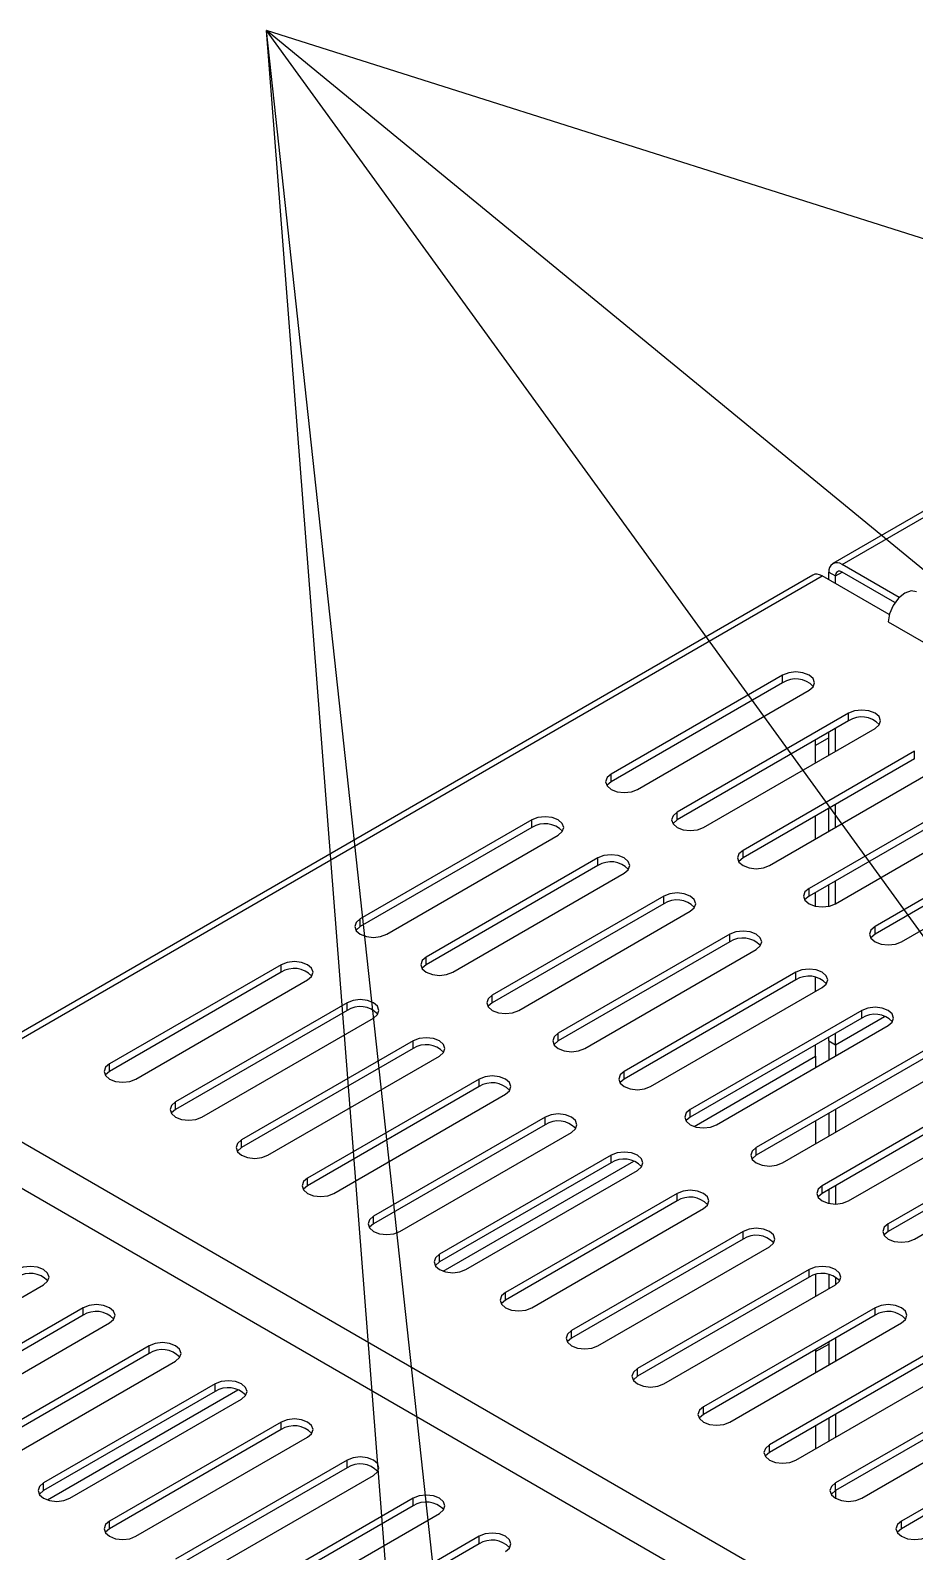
# Model space of a CAD drawing. Extents: x 0 to 841, y 0 to 594.
# Drawn here: x 108.7 to 156.1, y 172.4 to 253.9 of the extents above; entities that cross this region are included whole.
import ezdxf

# ---------------------------------------------------------------- set-up
doc = ezdxf.new("R2010")
doc.units = 0
doc.layers.get('0').update_dxf_attribs({"linetype": 'CONTINUOUS'})
doc.layers.add('FORMAT', color=7, linetype='CONTINUOUS')
doc.dimstyles.new('SLDDIMSTYLE5', dxfattribs={"dimtxt": 5.9944, "dimasz": 5.9944, "dimexe": 0, "dimexo": 0.0625, "dimgap": 1.4986, "dimtad": 0, "dimtih": 1, "dimtoh": 1, "dimdec": 0, "dimzin": 0, "dimtxsty": 'STANDARD', "dimblk1": 'CLOSED', "dimblk2": 'CLOSED', "dimsah": 1, "dimcen": 0.09, "dimazin": 3, "dimtfac": 1, "dimtdec": 0, "dimtofl": 0, "dimtmove": 0, "dimatfit": 3, "dimtolj": 1, "dimtzin": 0})

# ---------------------------------------------------------------- blocks, each defined once
blk = doc.blocks.new('_CLOSED')
at = {"color": 0, "linetype": 'BYBLOCK'}
for p, q in [((-1, 0.166667), (0, 0)), ((-1, 0.166667), (-1, -0.166667)), ((0, 0), (-1, -0.166667)), ((0, 0), (-1, 0))]:
    blk.add_line(p, q, dxfattribs=at)

msp = doc.modelspace()

# ---------------------------------------------------------------- linework, layer by layer
at = {"color": 7, "linetype": 'CONTINUOUS'}
for p, q in [((182.4633, 243.1137), (151.7042, 225.3568)), ((152.2041, 225.3073), (182.9633, 243.0642)), ((151.497, 224.899), (151.8506, 224.6949)), ((151.497, 224.4909), (151.497, 224.899)), ((151.8506, 224.6949), (152.2041, 224.8991)), ((155.262, 223.5421), (152.2041, 225.3073)), ((155.0325, 223.2663), (152.2041, 224.8991)), ((150.6435, 224.7445), (102.2067, 196.7826)), ((102.7066, 196.733), (151.1435, 224.695)), ((154.7317, 222.6236), (151.1435, 224.695)), ((151.8506, 224.2868), (151.8506, 224.6949)), ((154.679, 222.2458), (295.3932, 141.0132)), ((149.0221, 219.3884), (139.8298, 214.0817)), ((149.0221, 218.9801), (149.0221, 219.3884)), ((149.0221, 218.9801), (139.8298, 213.6734)), ((141.244, 213.2653), (150.4364, 218.572)), ((152.5577, 217.3474), (143.3653, 212.0407)), ((152.5577, 216.9391), (143.3653, 211.6324)), ((152.5577, 216.9391), (152.5577, 217.3474)), ((144.7795, 211.2243), (153.9719, 216.5309)), ((151.497, 216.0191), (150.7899, 215.6109)), ((150.7899, 214.694), (150.7899, 215.9186)), ((151.497, 215.1022), (151.497, 216.3268)), ((151.8506, 215.3063), (151.8506, 216.5309)), ((156.0932, 215.3063), (146.9008, 209.9997)), ((156.0932, 214.8981), (156.0932, 215.3063)), ((156.0932, 214.8981), (146.9008, 209.5914)), ((148.315, 209.1833), (157.5074, 214.4899)), ((139.8298, 213.6734), (139.8298, 214.0817)), ((159.6287, 213.2653), (150.4364, 207.9587)), ((159.6287, 212.857), (150.4364, 207.5504)), ((143.3653, 211.6324), (143.3653, 212.0407)), ((150.7899, 210.612), (150.7899, 211.8365)), ((151.497, 211.0202), (151.497, 212.2447)), ((151.8506, 207.1423), (161.043, 212.4489)), ((151.8506, 211.2243), (151.8506, 212.4488)), ((135.5871, 211.6325), (126.3947, 206.3258)), ((135.5871, 211.2242), (126.3947, 205.9176)), ((135.5871, 211.2242), (135.5871, 211.6325)), ((163.1643, 211.2243), (153.9719, 205.9176)), ((127.8089, 205.5094), (137.0013, 210.8161)), ((163.1643, 210.816), (153.9719, 205.5094)), ((155.3861, 205.1012), (164.5785, 210.4079)), ((139.1226, 209.5915), (129.9303, 204.2848)), ((139.1226, 209.1832), (139.1226, 209.5915)), ((146.9008, 209.5914), (146.9008, 209.9997)), ((139.1226, 209.1832), (129.9303, 203.8766)), ((131.3445, 203.4684), (140.5369, 208.7751)), ((150.4364, 207.5504), (150.4364, 207.9587)), ((150.7899, 207.0105), (150.7899, 207.7545)), ((151.497, 207.0105), (151.497, 208.1627)), ((151.8506, 207.1423), (151.8506, 208.3668)), ((142.6582, 207.5505), (133.4658, 202.2438)), ((142.6582, 207.1422), (133.4658, 201.8355)), ((142.6582, 207.1422), (142.6582, 207.5505)), ((126.3947, 205.9176), (126.3947, 206.3258)), ((134.88, 201.4274), (144.0724, 206.734)), ((146.1937, 205.5094), (137.0013, 200.2028)), ((146.1937, 205.1012), (146.1937, 205.5094)), ((153.9719, 205.5094), (153.9719, 205.9176)), ((146.1937, 205.1012), (137.0013, 199.7945)), ((138.4155, 199.3864), (147.6079, 204.693)), ((122.1521, 203.8766), (112.9597, 198.57)), ((122.1521, 203.4683), (122.1521, 203.8766)), ((129.9303, 203.8766), (129.9303, 204.2848)), ((122.1521, 203.4683), (112.9597, 198.1617)), ((114.3739, 197.7536), (123.5663, 203.0602)), ((149.7292, 203.4684), (140.5369, 198.1618)), ((149.7292, 203.0601), (140.5369, 197.7535)), ((149.7292, 203.0601), (149.7292, 203.4684)), ((150.7899, 202.4479), (150.7899, 203.1919)), ((133.4658, 201.8355), (133.4658, 202.2438)), ((141.9511, 197.3454), (151.1435, 202.652)), ((125.6876, 201.8356), (116.4952, 196.5289)), ((125.6876, 201.4273), (116.4952, 196.1207)), ((125.6876, 201.4273), (125.6876, 201.8356)), ((153.2648, 201.4274), (144.0724, 196.1207)), ((153.2648, 201.0191), (153.2648, 201.4274)), ((117.9094, 195.7125), (127.1018, 201.0192)), ((153.2648, 201.0191), (144.0724, 195.7125)), ((145.4866, 195.3043), (154.679, 200.611)), ((151.8506, 199.5863), (154.4843, 201.1067)), ((151.8506, 199.5863), (154.4843, 201.1067)), ((129.2232, 199.7946), (120.0308, 194.4879)), ((129.2232, 199.3863), (129.2232, 199.7946)), ((137.0013, 199.7945), (137.0013, 200.2028)), ((151.497, 199.7904), (151.497, 199.9986)), ((151.497, 199.7904), (151.497, 198.7741)), ((151.497, 199.7904), (151.8506, 199.5863)), ((151.497, 199.7904), (151.8506, 199.5863)), ((151.8506, 199.5863), (151.8506, 200.2027)), ((129.2232, 199.3863), (120.0308, 194.0797)), ((121.445, 193.6715), (130.6374, 198.9782)), ((144.2762, 195.2137), (150.7899, 198.974)), ((144.2762, 195.2137), (150.7899, 198.974)), ((156.8003, 199.3864), (147.6079, 194.0797)), ((156.8003, 198.9781), (147.6079, 193.6715)), ((150.7899, 198.974), (150.7899, 199.5904)), ((150.7899, 198.974), (150.7899, 198.3659)), ((151.8506, 199.5863), (151.8506, 198.9782)), ((112.9597, 198.1617), (112.9597, 198.57)), ((140.5369, 197.7535), (140.5369, 198.1618)), ((149.0221, 193.2633), (158.2145, 198.57)), ((132.7587, 197.7536), (123.5663, 192.4469)), ((132.7587, 197.3453), (123.5663, 192.0386)), ((132.7587, 197.3453), (132.7587, 197.7536)), ((160.3359, 197.3454), (151.1435, 192.0387)), ((116.4952, 196.1207), (116.4952, 196.5289)), ((124.9805, 191.6305), (134.1729, 196.9371)), ((160.3359, 196.9371), (151.1435, 191.6304)), ((152.5577, 191.2223), (161.7501, 196.5289)), ((136.2942, 195.7125), (127.1018, 190.4059)), ((136.2942, 195.3043), (136.2942, 195.7125)), ((144.0724, 195.7125), (144.0724, 196.1207)), ((151.497, 195.9166), (151.497, 194.692)), ((151.8506, 196.1207), (151.8506, 194.8961)), ((247.4046, 114.0317), (106.6904, 195.2643)), ((136.2942, 195.3043), (127.1018, 189.9976)), ((128.516, 189.5895), (137.7084, 194.8961)), ((150.7899, 195.5084), (150.7899, 194.2838)), ((163.8714, 195.3043), (154.679, 189.9977)), ((163.8714, 194.8961), (154.679, 189.5894)), ((120.0308, 194.0797), (120.0308, 194.4879)), ((147.6079, 193.6715), (147.6079, 194.0797)), ((156.0932, 189.1813), (165.2856, 194.4879)), ((105.1815, 193.6715), (245.8958, 112.4389)), ((139.8298, 193.6715), (130.6374, 188.3649)), ((139.8298, 193.2632), (130.6374, 187.9566)), ((130.8412, 187.4578), (141.0492, 193.3508)), ((130.8412, 187.4578), (141.0492, 193.3508)), ((139.8298, 193.2632), (139.8298, 193.6715)), ((123.5663, 192.0386), (123.5663, 192.4469)), ((132.0516, 187.5485), (141.244, 192.8551)), ((143.3653, 191.6305), (134.1729, 186.3238)), ((143.3653, 191.2222), (143.3653, 191.6305)), ((151.1435, 191.6304), (151.1435, 192.0387)), ((151.497, 191.8345), (151.497, 191.0905)), ((151.8506, 192.0386), (151.8506, 191.0532)), ((143.3653, 191.2222), (134.1729, 185.9156)), ((135.5871, 185.5074), (144.7795, 190.8141)), ((127.1018, 189.9976), (127.1018, 190.4059)), ((154.679, 189.5894), (154.679, 189.9977)), ((146.9008, 189.5895), (137.7084, 184.2828)), ((146.9008, 189.1812), (137.7084, 183.8746)), ((146.9008, 189.1812), (146.9008, 189.5895)), ((130.6374, 187.9566), (130.6374, 188.3649)), ((139.1226, 183.4664), (148.315, 188.7731)), ((150.4364, 187.5485), (141.244, 182.2418)), ((150.4364, 187.1402), (150.4364, 187.5485)), ((100.2318, 181.4254), (109.4242, 186.732)), ((150.4364, 187.1402), (141.244, 181.8335)), ((142.6582, 181.4254), (151.8506, 186.732)), ((150.7899, 187.272), (150.7899, 186.1197)), ((151.497, 187.272), (151.497, 186.5279)), ((151.8506, 187.1402), (151.8506, 186.732)), ((134.1729, 185.9156), (134.1729, 186.3238)), ((111.5455, 185.5074), (102.3531, 180.2008)), ((111.5455, 185.0992), (102.3531, 179.7925)), ((111.5455, 185.0992), (111.5455, 185.5074)), ((153.9719, 185.5074), (144.7795, 180.2008)), ((153.9719, 185.0992), (144.7795, 179.7925)), ((153.9719, 185.0992), (153.9719, 185.5074)), ((103.7673, 179.3844), (112.9597, 184.691)), ((137.7084, 183.8746), (137.7084, 184.2828)), ((146.1937, 179.3844), (155.3861, 184.691)), ((115.081, 183.4664), (105.8886, 178.1598)), ((115.081, 183.0581), (115.081, 183.4664)), ((157.5074, 183.4664), (148.315, 178.1598)), ((150.7899, 183.1534), (151.497, 183.5616)), ((151.497, 183.6705), (151.497, 182.4459)), ((151.8506, 183.8746), (151.8506, 182.65)), ((115.081, 183.0581), (105.8886, 177.7515)), ((107.3028, 177.3434), (116.4952, 182.65)), ((157.5074, 183.0581), (148.315, 177.7515)), ((149.7292, 177.3434), (158.9216, 182.65)), ((150.7899, 183.2622), (150.7899, 182.0377)), ((141.244, 181.8335), (141.244, 182.2418)), ((118.6166, 181.4254), (109.4242, 176.1187)), ((118.6166, 181.0171), (109.4242, 175.7105)), ((109.628, 175.2117), (119.836, 181.1047)), ((109.628, 175.2117), (119.836, 181.1047)), ((118.6166, 181.0171), (118.6166, 181.4254)), ((161.043, 181.4254), (151.8506, 176.1187)), ((161.043, 181.0171), (151.8506, 175.7105)), ((110.8384, 175.3023), (120.0308, 180.609)), ((144.7795, 179.7925), (144.7795, 180.2008)), ((153.2648, 175.3023), (162.4572, 180.609)), ((122.1521, 179.3844), (112.9597, 174.0777)), ((122.1521, 178.9761), (122.1521, 179.3844)), ((151.497, 179.5884), (151.497, 178.3639)), ((151.8506, 179.7925), (151.8506, 178.568)), ((164.5785, 179.3844), (155.3861, 174.0777)), ((122.1521, 178.9761), (112.9597, 173.6695)), ((114.3739, 173.2613), (123.5663, 178.568)), ((150.7899, 179.1802), (150.7899, 177.9557)), ((164.5785, 178.9761), (155.3861, 173.6695)), ((148.315, 177.7515), (148.315, 178.1598)), ((125.6876, 177.3434), (116.4952, 172.0367)), ((125.6876, 176.9351), (116.4952, 171.6284)), ((125.6876, 176.9351), (125.6876, 177.3434)), ((109.4242, 175.7105), (109.4242, 176.1187)), ((117.9094, 171.2203), (127.1018, 176.5269)), ((151.8506, 175.7105), (151.8506, 176.1187)), ((129.2232, 175.3023), (120.0308, 169.9957)), ((129.2232, 174.8941), (129.2232, 175.3023)), ((151.8506, 175.7105), (151.8506, 175.3023)), ((129.2232, 174.8941), (120.0308, 169.5874)), ((121.445, 169.1793), (130.6374, 174.4859)), ((112.9597, 173.6695), (112.9597, 174.0777)), ((155.3861, 173.6695), (155.3861, 174.0777)), ((132.7587, 173.2613), (123.5663, 167.9547)), ((132.7587, 172.853), (123.5663, 167.5464)), ((132.7587, 172.853), (132.7587, 173.2613))]:
    msp.add_line(p, q, dxfattribs=at)
at = {"color": 7, "linetype": 'CONTINUOUS', "flags": 128}
for points in [[(151.1435, 224.695), (151.0055, 224.759), (150.8729, 224.7891), (150.7506, 224.7842), (150.6435, 224.7445), (150.6435, 224.7445)], [(156.1878, 223.8386), (155.9011, 223.8943), (155.5629, 223.7767), (155.2246, 223.5038), (154.9379, 223.117), (154.7463, 222.6752), (154.679, 222.2458)], [(150.4364, 218.572), (150.6531, 218.7593), (150.7293, 218.9802), (150.6531, 219.2011), (150.4364, 219.3884), (150.1119, 219.5135), (149.7292, 219.5575), (149.3466, 219.5135), (149.0221, 219.3884)], [(153.9719, 216.5309), (154.1887, 216.7182), (154.2648, 216.9391), (154.1887, 217.1601), (153.9719, 217.3474), (153.6475, 217.4725), (153.2648, 217.5164), (152.8821, 217.4725), (152.5577, 217.3474)], [(139.8298, 214.0817), (139.613, 213.8944), (139.5369, 213.6735), (139.613, 213.4526), (139.8298, 213.2653), (140.1542, 213.1402), (140.5369, 213.0962), (140.9195, 213.1402), (141.244, 213.2653)], [(139.8298, 213.6734), (139.613, 213.4862), (139.6015, 213.4694)], [(143.3653, 212.0407), (143.1485, 211.8534), (143.0724, 211.6325), (143.1485, 211.4116), (143.3653, 211.2243), (143.6897, 211.0992), (144.0724, 211.0552), (144.4551, 211.0992), (144.7795, 211.2243)], [(137.0013, 210.8161), (137.2181, 211.0034), (137.2942, 211.2243), (137.2181, 211.4452), (137.0013, 211.6325), (136.6769, 211.7576), (136.2942, 211.8016), (135.9115, 211.7576), (135.5871, 211.6325)], [(143.3653, 211.6324), (143.1485, 211.4451), (143.137, 211.4284)], [(140.5369, 208.7751), (140.7536, 208.9624), (140.8298, 209.1833), (140.7536, 209.4042), (140.5369, 209.5915), (140.2124, 209.7166), (139.8298, 209.7606), (139.4471, 209.7166), (139.1226, 209.5915)], [(146.9008, 209.9997), (146.6841, 209.8124), (146.6079, 209.5915), (146.6841, 209.3706), (146.9008, 209.1833), (147.2252, 209.0581), (147.6079, 209.0142), (147.9906, 209.0581), (148.315, 209.1833)], [(146.9008, 209.5914), (146.6841, 209.4041), (146.6725, 209.3873)], [(150.4364, 207.9587), (150.2196, 207.7714), (150.1435, 207.5505), (150.2196, 207.3295), (150.4364, 207.1422), (150.7608, 207.0171), (151.1435, 206.9732), (151.5261, 207.0171), (151.8506, 207.1423)], [(144.0724, 206.734), (144.2892, 206.9213), (144.3653, 207.1423), (144.2892, 207.3632), (144.0724, 207.5505), (143.748, 207.6756), (143.3653, 207.7195), (142.9826, 207.6756), (142.6582, 207.5505)], [(150.4364, 207.5504), (150.2196, 207.3631), (150.2081, 207.3463)], [(126.3947, 206.3258), (126.178, 206.1386), (126.1018, 205.9176), (126.178, 205.6967), (126.3947, 205.5094), (126.7191, 205.3843), (127.1018, 205.3404), (127.4845, 205.3843), (127.8089, 205.5094)], [(126.3947, 205.9176), (126.178, 205.7303), (126.1664, 205.7135)], [(147.6079, 204.693), (147.8247, 204.8803), (147.9008, 205.1012), (147.8247, 205.3221), (147.6079, 205.5094), (147.2835, 205.6346), (146.9008, 205.6785), (146.5181, 205.6346), (146.1937, 205.5094)], [(153.9719, 205.9176), (153.7551, 205.7304), (153.679, 205.5094), (153.7551, 205.2885), (153.9719, 205.1012), (154.2963, 204.9761), (154.679, 204.9321), (155.0617, 204.9761), (155.3861, 205.1012)], [(153.9719, 205.5094), (153.7551, 205.3221), (153.7436, 205.3053)], [(123.5663, 203.0602), (123.7831, 203.2475), (123.8592, 203.4684), (123.7831, 203.6893), (123.5663, 203.8766), (123.2419, 204.0018), (122.8592, 204.0457), (122.4765, 204.0018), (122.1521, 203.8766)], [(129.9303, 204.2848), (129.7135, 204.0975), (129.6374, 203.8766), (129.7135, 203.6557), (129.9303, 203.4684), (130.2547, 203.3433), (130.6374, 203.2993), (131.02, 203.3433), (131.3445, 203.4684)], [(129.9303, 203.8766), (129.7135, 203.6893), (129.702, 203.6725)], [(151.1435, 202.652), (151.3602, 202.8393), (151.4364, 203.0602), (151.3602, 203.2811), (151.1435, 203.4684), (150.819, 203.5936), (150.4364, 203.6375), (150.0537, 203.5936), (149.7292, 203.4684)], [(133.4658, 202.2438), (133.249, 202.0565), (133.1729, 201.8356), (133.249, 201.6147), (133.4658, 201.4274), (133.7902, 201.3023), (134.1729, 201.2583), (134.5556, 201.3023), (134.88, 201.4274)], [(127.1018, 201.0192), (127.3186, 201.2065), (127.3947, 201.4274), (127.3186, 201.6483), (127.1018, 201.8356), (126.7774, 201.9607), (126.3947, 202.0047), (126.012, 201.9607), (125.6876, 201.8356)], [(133.4658, 201.8355), (133.249, 201.6482), (133.2375, 201.6315)], [(154.679, 200.611), (154.8958, 200.7983), (154.9719, 201.0192), (154.8958, 201.2401), (154.679, 201.4274), (154.3546, 201.5525), (153.9719, 201.5965), (153.5892, 201.5525), (153.2648, 201.4274)], [(130.6374, 198.9782), (130.8541, 199.1655), (130.9303, 199.3864), (130.8541, 199.6073), (130.6374, 199.7946), (130.3129, 199.9197), (129.9303, 199.9637), (129.5476, 199.9197), (129.2232, 199.7946)], [(137.0013, 200.2028), (136.7846, 200.0155), (136.7084, 199.7946), (136.7846, 199.5737), (137.0013, 199.3864), (137.3257, 199.2612), (137.7084, 199.2173), (138.0911, 199.2612), (138.4155, 199.3864)], [(137.0013, 199.7945), (136.7846, 199.6072), (136.773, 199.5904)], [(112.9597, 198.57), (112.7429, 198.3827), (112.6668, 198.1618), (112.7429, 197.9408), (112.9597, 197.7536), (113.2841, 197.6284), (113.6668, 197.5845), (114.0495, 197.6284), (114.3739, 197.7536)], [(112.9597, 198.1617), (112.7429, 197.9744), (112.7314, 197.9576)], [(140.5369, 198.1618), (140.3201, 197.9745), (140.244, 197.7536), (140.3201, 197.5326), (140.5369, 197.3454), (140.8613, 197.2202), (141.244, 197.1763), (141.6267, 197.2202), (141.9511, 197.3454)], [(134.1729, 196.9371), (134.3897, 197.1244), (134.4658, 197.3454), (134.3897, 197.5663), (134.1729, 197.7536), (133.8485, 197.8787), (133.4658, 197.9226), (133.0831, 197.8787), (132.7587, 197.7536)], [(140.5369, 197.7535), (140.3201, 197.5662), (140.3086, 197.5494)], [(116.4952, 196.5289), (116.2785, 196.3417), (116.2023, 196.1207), (116.2785, 195.8998), (116.4952, 195.7125), (116.8197, 195.5874), (117.2023, 195.5435), (117.585, 195.5874), (117.9094, 195.7125)], [(116.4952, 196.1207), (116.2785, 195.9334), (116.2669, 195.9166)], [(137.7084, 194.8961), (137.9252, 195.0834), (138.0013, 195.3043), (137.9252, 195.5253), (137.7084, 195.7125), (137.384, 195.8377), (137.0013, 195.8816), (136.6186, 195.8377), (136.2942, 195.7125)], [(144.0724, 196.1207), (143.8556, 195.9335), (143.7795, 195.7125), (143.8556, 195.4916), (144.0724, 195.3043), (144.3968, 195.1792), (144.7795, 195.1352), (145.1622, 195.1792), (145.4866, 195.3043)], [(144.0724, 195.7125), (143.8556, 195.5252), (143.8441, 195.5084)], [(120.0308, 194.4879), (119.814, 194.3006), (119.7379, 194.0797), (119.814, 193.8588), (120.0308, 193.6715), (120.3552, 193.5464), (120.7379, 193.5024), (121.1206, 193.5464), (121.445, 193.6715)], [(120.0308, 194.0797), (119.814, 193.8924), (119.8025, 193.8756)], [(147.6079, 194.0797), (147.3912, 193.8924), (147.315, 193.6715), (147.3912, 193.4506), (147.6079, 193.2633), (147.9324, 193.1382), (148.315, 193.0942), (148.6977, 193.1382), (149.0221, 193.2633)], [(141.244, 192.8551), (141.4607, 193.0424), (141.5369, 193.2633), (141.4607, 193.4842), (141.244, 193.6715), (140.9195, 193.7967), (140.5369, 193.8406), (140.1542, 193.7967), (139.8298, 193.6715)], [(147.6079, 193.6714), (147.3912, 193.4842), (147.3796, 193.4674)], [(123.5663, 192.4469), (123.3495, 192.2596), (123.2734, 192.0387), (123.3495, 191.8178), (123.5663, 191.6305), (123.8907, 191.5054), (124.2734, 191.4614), (124.6561, 191.5054), (124.9805, 191.6305)], [(123.5663, 192.0386), (123.3495, 191.8513), (123.338, 191.8346)], [(144.7795, 190.8141), (144.9963, 191.0014), (145.0724, 191.2223), (144.9963, 191.4432), (144.7795, 191.6305), (144.4551, 191.7556), (144.0724, 191.7996), (143.6897, 191.7556), (143.3653, 191.6305)], [(151.1435, 192.0387), (150.9267, 191.8514), (150.8506, 191.6305), (150.9267, 191.4096), (151.1435, 191.2223), (151.4679, 191.0972), (151.8506, 191.0532), (152.2333, 191.0972), (152.5577, 191.2223)], [(151.1435, 191.6304), (150.9267, 191.4431), (150.9152, 191.4264)], [(127.1018, 190.4059), (126.8851, 190.2186), (126.8089, 189.9977), (126.8851, 189.7768), (127.1018, 189.5895), (127.4263, 189.4643), (127.8089, 189.4204), (128.1916, 189.4643), (128.516, 189.5895)], [(127.1018, 189.9976), (126.8851, 189.8103), (126.8735, 189.7935)], [(154.679, 189.9977), (154.4622, 189.8104), (154.3861, 189.5895), (154.4622, 189.3686), (154.679, 189.1813), (155.0034, 189.0561), (155.3861, 189.0122), (155.7688, 189.0561), (156.0932, 189.1813)], [(148.315, 188.7731), (148.5318, 188.9604), (148.6079, 189.1813), (148.5318, 189.4022), (148.315, 189.5895), (147.9906, 189.7146), (147.6079, 189.7586), (147.2252, 189.7146), (146.9008, 189.5895)], [(154.679, 189.5894), (154.4622, 189.4021), (154.4507, 189.3853)], [(130.6374, 188.3649), (130.4206, 188.1776), (130.3445, 187.9567), (130.4206, 187.7357), (130.6374, 187.5485), (130.9618, 187.4233), (131.3445, 187.3794), (131.7272, 187.4233), (132.0516, 187.5485)], [(109.4242, 186.732), (109.6409, 186.9193), (109.7171, 187.1403), (109.6409, 187.3612), (109.4242, 187.5485), (109.0997, 187.6736), (108.7171, 187.7175), (108.3344, 187.6736), (108.01, 187.5485)], [(130.6374, 187.9566), (130.4206, 187.7693), (130.4091, 187.7525)], [(151.8506, 186.732), (152.0673, 186.9193), (152.1435, 187.1403), (152.0673, 187.3612), (151.8506, 187.5485), (151.5261, 187.6736), (151.1435, 187.7175), (150.7608, 187.6736), (150.4364, 187.5485)], [(134.1729, 186.3238), (133.9561, 186.1366), (133.88, 185.9156), (133.9561, 185.6947), (134.1729, 185.5074), (134.4973, 185.3823), (134.88, 185.3384), (135.2627, 185.3823), (135.5871, 185.5074)], [(134.1729, 185.9156), (133.9561, 185.7283), (133.9446, 185.7115)], [(112.9597, 184.691), (113.1765, 184.8783), (113.2526, 185.0992), (113.1765, 185.3202), (112.9597, 185.5074), (112.6353, 185.6326), (112.2526, 185.6765), (111.8699, 185.6326), (111.5455, 185.5074)], [(155.3861, 184.691), (155.6029, 184.8783), (155.679, 185.0992), (155.6029, 185.3202), (155.3861, 185.5074), (155.0617, 185.6326), (154.679, 185.6765), (154.2963, 185.6326), (153.9719, 185.5074)], [(137.7084, 184.2828), (137.4917, 184.0955), (137.4155, 183.8746), (137.4917, 183.6537), (137.7084, 183.4664), (138.0329, 183.3413), (138.4155, 183.2973), (138.7982, 183.3413), (139.1226, 183.4664)], [(116.4952, 182.65), (116.712, 182.8373), (116.7881, 183.0582), (116.712, 183.2791), (116.4952, 183.4664), (116.1708, 183.5916), (115.7881, 183.6355), (115.4054, 183.5916), (115.081, 183.4664)], [(137.7084, 183.8746), (137.4917, 183.6873), (137.4802, 183.6705)], [(141.244, 182.2418), (141.0272, 182.0545), (140.9511, 181.8336), (141.0272, 181.6127), (141.244, 181.4254), (141.5684, 181.3003), (141.9511, 181.2563), (142.3338, 181.3003), (142.6582, 181.4254)], [(141.244, 181.8335), (141.0272, 181.6462), (141.0157, 181.6295)], [(120.0308, 180.609), (120.2475, 180.7963), (120.3237, 181.0172), (120.2475, 181.2381), (120.0308, 181.4254), (119.7063, 181.5505), (119.3237, 181.5945), (118.941, 181.5505), (118.6166, 181.4254)], [(144.7795, 180.2008), (144.5627, 180.0135), (144.4866, 179.7926), (144.5627, 179.5717), (144.7795, 179.3844), (145.1039, 179.2592), (145.4866, 179.2153), (145.8693, 179.2592), (146.1937, 179.3844)], [(123.5663, 178.568), (123.7831, 178.7553), (123.8592, 178.9762), (123.7831, 179.1971), (123.5663, 179.3844), (123.2419, 179.5095), (122.8592, 179.5535), (122.4765, 179.5095), (122.1521, 179.3844)], [(144.7795, 179.7925), (144.5627, 179.6052), (144.5512, 179.5884)], [(148.315, 178.1598), (148.0983, 177.9725), (148.0221, 177.7516), (148.0983, 177.5306), (148.315, 177.3434), (148.6395, 177.2182), (149.0221, 177.1743), (149.4048, 177.2182), (149.7292, 177.3434)], [(148.315, 177.7515), (148.0983, 177.5642), (148.0868, 177.5474)], [(127.1018, 176.5269), (127.3186, 176.7142), (127.3947, 176.9352), (127.3186, 177.1561), (127.1018, 177.3434), (126.7774, 177.4685), (126.3947, 177.5124), (126.012, 177.4685), (125.6876, 177.3434)], [(109.4242, 176.1187), (109.2074, 175.9315), (109.1313, 175.7105), (109.2074, 175.4896), (109.4242, 175.3023), (109.7486, 175.1772), (110.1313, 175.1333), (110.514, 175.1772), (110.8384, 175.3023)], [(151.8506, 176.1187), (151.6338, 175.9315), (151.5577, 175.7105), (151.6338, 175.4896), (151.8506, 175.3023), (152.175, 175.1772), (152.5577, 175.1333), (152.9404, 175.1772), (153.2648, 175.3023)], [(109.4242, 175.7105), (109.2074, 175.5232), (109.1959, 175.5064)], [(130.6374, 174.4859), (130.8541, 174.6732), (130.9303, 174.8941), (130.8541, 175.115), (130.6374, 175.3023), (130.3129, 175.4275), (129.9303, 175.4714), (129.5476, 175.4275), (129.2232, 175.3023)], [(151.8506, 175.7105), (151.6338, 175.5232), (151.6223, 175.5064)], [(112.9597, 174.0777), (112.7429, 173.8904), (112.6668, 173.6695), (112.7429, 173.4486), (112.9597, 173.2613), (113.2841, 173.1362), (113.6668, 173.0922), (114.0495, 173.1362), (114.3739, 173.2613)], [(112.9597, 173.6695), (112.7429, 173.4822), (112.7314, 173.4654)], [(155.3861, 174.0777), (155.1693, 173.8904), (155.0932, 173.6695), (155.1693, 173.4486), (155.3861, 173.2613), (155.7105, 173.1362), (156.0932, 173.0922), (156.4759, 173.1362), (156.8003, 173.2613)], [(155.3861, 173.6695), (155.1693, 173.4822), (155.1578, 173.4654)], [(134.1729, 172.4449), (134.3897, 172.6322), (134.4658, 172.8531), (134.3897, 173.074), (134.1729, 173.2613), (133.8485, 173.3865), (133.4658, 173.4304), (133.0831, 173.3865), (132.7587, 173.2613)]]:
    msp.add_lwpolyline(points, dxfattribs=at)
at = {"color": 7, "linetype": 'CONTINUOUS'}
for centre, radius, start, end in [((151.9281, 224.9689), 0.4367, 50.796956, 189.213796), ((152.0661, 224.7299), 0.2184, 50.796264, 189.214488), ((149.7209, 217.8919), 1.2932, 43.132019, 122.703455), ((153.2564, 215.8508), 1.2932, 43.132349, 122.702961), ((136.2858, 210.136), 1.2932, 43.132019, 122.703455), ((139.8214, 208.095), 1.2932, 43.132349, 122.702961), ((143.3569, 206.054), 1.2932, 43.130687, 122.704787), ((146.8924, 204.0129), 1.2932, 43.132218, 122.703175), ((122.8508, 202.3802), 1.2932, 43.129785, 122.705562), ((150.428, 201.9719), 1.2932, 43.131518, 122.703874), ((126.3863, 200.3392), 1.2932, 43.130116, 122.705068), ((153.9635, 199.9309), 1.2932, 43.132184, 122.703208), ((129.9219, 198.2982), 1.2931, 43.128453, 122.706894), ((133.4574, 196.2571), 1.2932, 43.129984, 122.705281), ((136.993, 194.2161), 1.2932, 43.129285, 122.705981), ((140.5285, 192.1751), 1.2932, 43.129951, 122.705315), ((144.064, 190.1341), 1.2932, 43.129984, 122.705281), ((147.5996, 188.093), 1.2932, 43.13016, 122.705106), ((108.7087, 186.0521), 1.2931, 43.128453, 122.706894), ((151.1351, 186.0521), 1.2932, 43.129285, 122.705981), ((112.2442, 184.011), 1.2932, 43.129984, 122.705281), ((154.6706, 184.011), 1.2932, 43.129634, 122.705631), ((115.7797, 181.97), 1.2932, 43.129285, 122.705981), ((119.3153, 179.929), 1.2932, 43.129951, 122.705315), ((122.8508, 177.8879), 1.2932, 43.129984, 122.705281), ((126.3863, 175.8469), 1.2932, 43.13016, 122.705106), ((129.9219, 173.8059), 1.2932, 43.129285, 122.705981), ((133.4574, 171.7649), 1.2932, 43.129634, 122.705631)]:
    msp.add_arc(centre, radius, start, end, dxfattribs=at)

# ---------------------------------------------------------------- leaders
at = {"layer": 'FORMAT'}
for points in [[(131.6096, 121.972), (121.3619, 253.912)], [(134.88, 129.3794), (121.3619, 253.912)], [(189.082, 160.5675), (121.3619, 253.912)], [(216.1089, 176.1698), (121.3619, 253.912)], [(268.8767, 207.1423), (121.3619, 253.912)]]:
    msp.add_leader(points, dimstyle='SLDDIMSTYLE5', dxfattribs=at)

doc.saveas('drawing.dxf')
